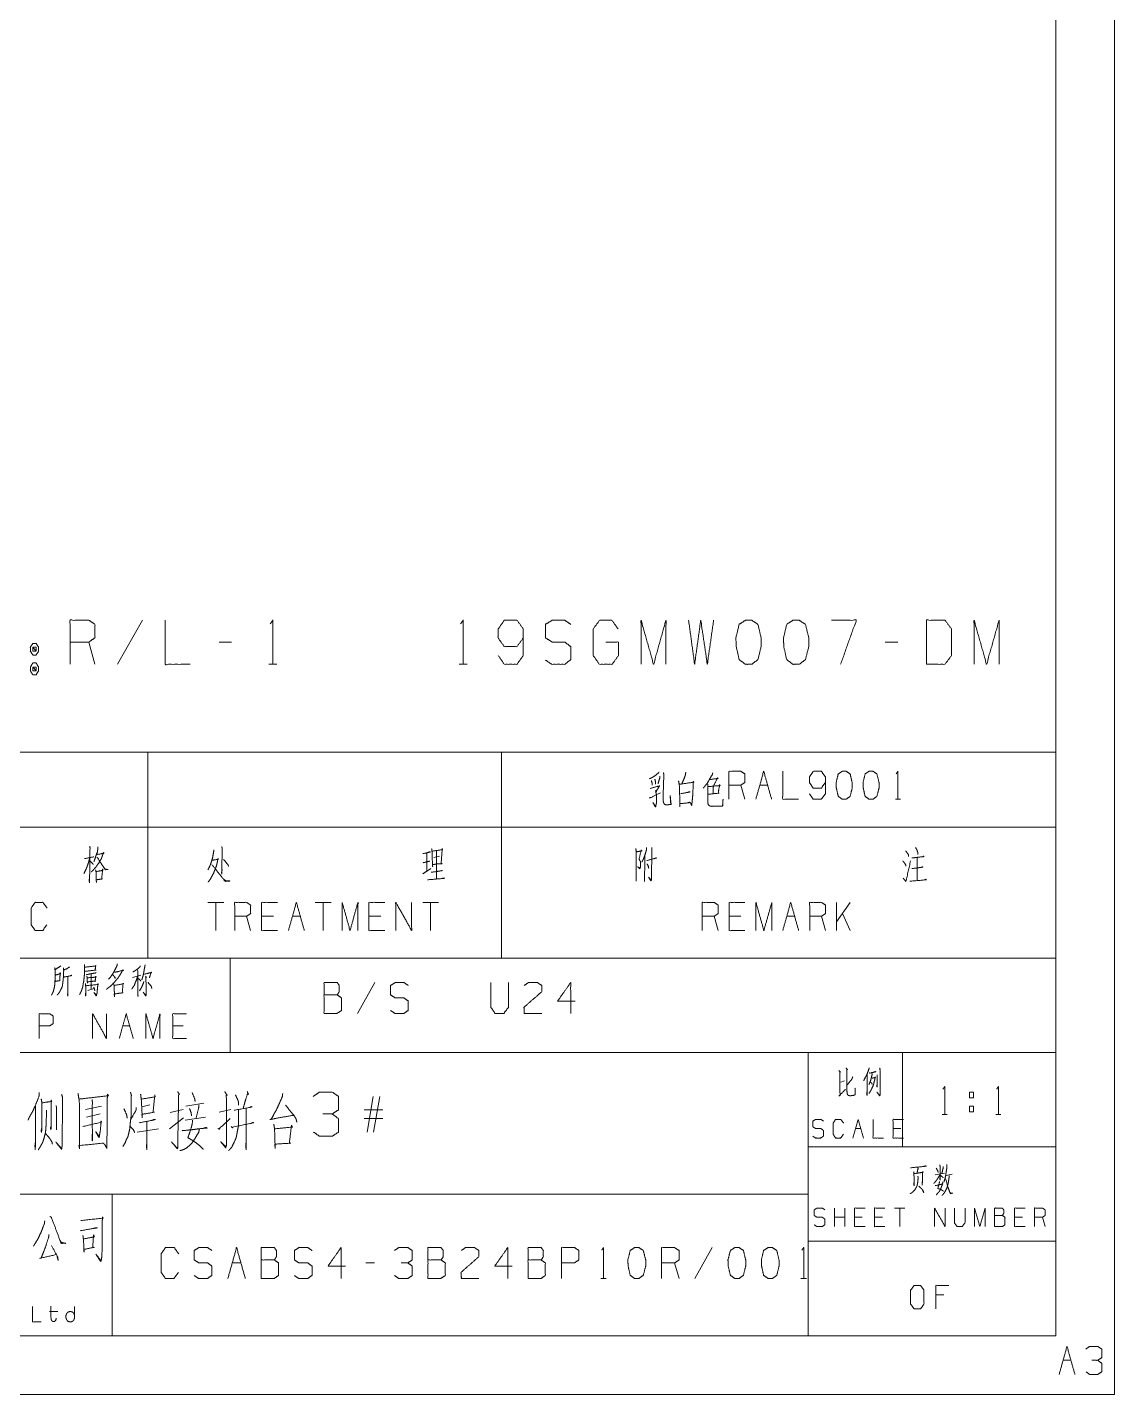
# Model space of a CAD drawing. Header units: millimetres. Extents: x 0 to 420, y 0 to 297.
# Drawn here: x 327.8 to 420, y 0 to 115.9 of the extents above; entities that cross this region are included whole.
import ezdxf

# ---------------------------------------------------------------- set-up
doc = ezdxf.new("R2010")
doc.units = ezdxf.units.MM
doc.layers.add('1', color=7, linetype='Continuous', true_color=0xffffff)

msp = doc.modelspace()

# ---------------------------------------------------------------- linework, layer by layer
at = {"layer": '1', "color": 132, "linetype": 'Continuous', "lineweight": 18}
for p, q in [((420, 0), (420, 297)), ((415, 5), (415, 292)), ((235, 37), (415, 37)), ((345, 37), (345, 29)), ((235, 29), (415, 29)), ((394, 29), (394, 5)), ((402, 29), (402, 21)), ((394, 21), (415, 21)), ((285, 17), (394, 17)), ((335, 17), (335, 5)), ((394, 13), (415, 13)), ((25, 5), (415, 5)), ((235, 5), (415, 5)), ((0, 0), (420, 0))]:
    msp.add_line(p, q, dxfattribs=at)
at = {"layer": '1', "color": 95, "linetype": 'Continuous', "lineweight": 18}
for p, q in [((337.57, 65.66), (335.45, 61.92)), ((333.53, 61.92), (333.01, 63.81)), ((345.11, 63.81), (344.05, 63.81)), ((401.6, 63.81), (400.54, 63.81)), ((348.28, 61.92), (348.95, 61.92)), ((364.42, 61.92), (365.09, 61.92)), ((313, 54.46), (338, 54.46)), ((338, 54.46), (338, 48.11)), ((338, 54.46), (368, 54.46)), ((368, 54.46), (368, 48.11)), ((368, 54.46), (415, 54.46)), ((415, 54.46), (415, 48.11)), ((388.64, 50.48), (388.3, 51.68)), ((389.91, 51.68), (390.58, 51.68)), ((401.41, 50.48), (401.84, 50.48)), ((313, 48.11), (338, 48.11)), ((338, 48.11), (338, 37)), ((338, 48.11), (368, 48.11)), ((368, 48.11), (368, 37)), ((368, 48.11), (415, 48.11)), ((415, 48.11), (415, 37)), ((362.27, 45.55), (362.75, 45.65)), ((362.5, 46.1), (362.48, 43.7)), ((403.26, 45.53), (403.26, 43.6)), ((344.45, 41.74), (343.11, 41.74)), ((343.78, 41.74), (343.78, 39.36)), ((353.56, 41.74), (352.21, 41.74)), ((352.88, 41.74), (352.88, 39.36)), ((362.66, 41.74), (361.32, 41.74)), ((361.99, 41.74), (361.99, 39.36)), ((397.58, 41.74), (396.41, 40.09)), ((396.41, 39.36), (396.41, 41.74)), ((397.58, 39.36), (396.91, 40.79)), ((346.73, 39.36), (346.39, 40.56)), ((348.67, 40.56), (347.66, 40.56)), ((350.27, 40.56), (350.94, 40.56)), ((357.77, 40.56), (356.76, 40.56)), ((386.37, 39.36), (386.04, 40.56)), ((388.31, 40.56), (387.31, 40.56)), ((392.19, 40.56), (392.87, 40.56)), ((395.48, 39.36), (395.14, 40.56)), ((313, 37), (338, 37)), ((338, 37), (368, 37)), ((368, 37), (415, 37)), ((333.22, 35.67), (333.2, 34.36)), ((336.72, 35.38), (337.43, 35.58)), ((357.27, 34.94), (355.79, 32.32)), ((332.92, 34.28), (333.47, 34.43)), ((335.89, 31.26), (336.48, 31.26)), ((341.01, 31.26), (340.12, 31.26)), ((396.78, 26.5), (397.1, 26.62)), ((332.73, 24.19), (334.09, 24.46)), ((337.51, 24.39), (338.18, 24.58)), ((341.24, 24.46), (342.77, 24.7)), ((356.6, 22.26), (357.13, 25.29)), ((357.69, 25.29), (357.16, 22.26)), ((407.69, 24.46), (408.02, 24.46)), ((407.69, 24.46), (407.69, 23.99)), ((332.81, 23.52), (333.98, 23.8)), ((339.85, 22.54), (341.05, 23.48)), ((339.91, 23.91), (341.02, 24.19)), ((341.19, 23.28), (342.89, 23.52)), ((344.05, 23.95), (345.06, 24.19)), ((357.94, 24.15), (356.35, 24.15)), ((357.94, 23.4), (356.35, 23.4)), ((405.37, 23.74), (405.8, 23.74)), ((409.93, 23.74), (410.35, 23.74)), ((337.1, 22.26), (338.91, 22.54)), ((398.04, 22.56), (398.48, 22.56)), ((401.88, 22.56), (401.21, 22.56)), ((330.28, 21.35), (330.7, 20.88)), ((404.78, 18.63), (405.57, 18.79)), ((405.68, 18.57), (406.23, 18.69)), ((396.24, 14.25), (396.24, 15.82)), ((397.13, 14.25), (397.13, 15.82)), ((402.22, 15.82), (401.33, 15.82)), ((401.78, 15.82), (401.78, 14.25)), ((397.13, 15.04), (396.24, 15.04)), ((398.6, 15.04), (397.94, 15.04)), ((400.3, 15.04), (399.63, 15.04)), ((412.18, 15.04), (411.51, 15.04)), ((414.1, 14.25), (413.88, 15.04)), ((385.88, 12.47), (384.4, 9.85)), ((345.17, 11.17), (345.91, 11.17)), ((357.23, 11.17), (356.49, 11.17)), ((383.06, 9.85), (382.68, 11.17)), ((376.42, 9.85), (376.89, 9.85)), ((393.39, 9.85), (393.86, 9.85)), ((405.52, 8.46), (404.84, 8.46)), ((329.66, 7.04), (330.39, 7.04)), ((415.62, 2.91), (416.3, 2.91))]:
    msp.add_line(p, q, dxfattribs=at)
for points, knots in [([(331.42, 61.92), (331.42, 65.66), (333.01, 65.66), (333.53, 65.31), (333.53, 64.17), (333.01, 63.81), (331.42, 63.81)], [0, 0, 0.40095, 0.571034, 0.639277, 0.761673, 0.829915, 1, 1]), ([(339.49, 65.66), (339.49, 61.92), (341.6, 61.92)], [0, 0, 0.638733, 1, 1]), ([(348.39, 65.35), (348.62, 65.66), (348.62, 61.92)], [0, 0, 0.093487, 1, 1]), ([(364.53, 65.35), (364.76, 65.66), (364.76, 61.92)], [0, 0, 0.093487, 1, 1]), ([(367.73, 62.67), (368.24, 61.92), (369.32, 61.92), (369.85, 62.67), (369.85, 64.92), (369.32, 65.66), (368.24, 65.66), (367.73, 64.92), (367.71, 64.17), (368.24, 63.42), (369.32, 63.42), (369.85, 64.17)], [0, 0, 0.076857, 0.169524, 0.247728, 0.439296, 0.5175, 0.610167, 0.687025, 0.750925, 0.829129, 0.921796, 1, 1]), ([(371.74, 62.28), (372.27, 61.92), (373.36, 61.92), (373.88, 62.32), (373.88, 63.42), (373.36, 63.81), (372.3, 63.81), (371.74, 64.17), (371.74, 65.31), (372.3, 65.66), (373.36, 65.66), (373.88, 65.31)], [0, 0, 0.068034, 0.184056, 0.254519, 0.372335, 0.442798, 0.555846, 0.62637, 0.748394, 0.818917, 0.931966, 1, 1]), ([(376.86, 63.81), (377.92, 63.81), (377.92, 62.67), (377.39, 61.92), (376.31, 61.92), (375.78, 62.67), (375.78, 64.92), (376.33, 65.66), (377.36, 65.66), (377.89, 64.92)], [0, 0, 0.103295, 0.214795, 0.304262, 0.410274, 0.49974, 0.718896, 0.809958, 0.910536, 1, 1]), ([(379.84, 61.92), (379.84, 65.66), (380.9, 61.92), (381.95, 65.66), (381.95, 61.92)], [0, 0, 0.245192, 0.5, 0.754808, 1, 1]), ([(383.87, 65.66), (384.38, 61.92), (384.9, 65.66), (385.46, 61.92), (385.99, 65.66)], [0, 0, 0.249746, 0.499742, 0.750003, 1, 1]), ([(389.22, 61.92), (389.75, 62.32), (390.02, 63.42), (390.02, 64.17), (389.75, 65.31), (389.22, 65.66), (388.69, 65.66), (388.16, 65.31), (387.88, 64.17), (387.91, 63.42), (388.16, 62.32), (388.69, 61.92), (389.22, 61.92)], [0, 0, 0.067524, 0.18397, 0.260583, 0.380942, 0.446139, 0.500306, 0.565502, 0.685862, 0.762528, 0.878309, 0.945833, 1, 1]), ([(393.25, 61.92), (393.78, 62.32), (394.06, 63.42), (394.06, 64.17), (393.78, 65.31), (393.25, 65.66), (392.72, 65.66), (392.19, 65.31), (391.92, 64.17), (391.94, 63.42), (392.19, 62.32), (392.72, 61.92), (393.25, 61.92)], [0, 0, 0.067527, 0.183973, 0.260585, 0.380944, 0.446144, 0.500306, 0.565506, 0.685865, 0.762531, 0.878311, 0.945838, 1, 1]), ([(396.76, 61.92), (398.09, 65.66), (395.98, 65.66)], [0, 0, 0.652471, 1, 1]), ([(404.05, 61.92), (405.61, 61.92), (406.16, 62.67), (406.16, 64.92), (405.61, 65.66), (404.05, 65.66), (404.05, 61.92)], [0, 0, 0.142134, 0.22716, 0.43179, 0.516817, 0.658951, 1, 1]), ([(408.08, 61.92), (408.08, 65.66), (409.14, 61.92), (410.2, 65.66), (410.2, 61.92)], [0, 0, 0.245192, 0.5, 0.754808, 1, 1]), ([(328.53, 63.7), (328.27, 63.7), (328.05, 63.38), (328.05, 63.03), (328.27, 62.71), (328.53, 62.71), (328.75, 63.03), (328.75, 63.38), (328.53, 63.7)], [0, 0, 0.091007, 0.23114, 0.359866, 0.5, 0.591007, 0.731142, 0.859867, 1, 1]), ([(328.53, 63.03), (328.53, 63.38), (328.27, 63.38)], [0, 0, 0.585827, 1, 1]), ([(328.27, 63.03), (328.53, 63.03), (328.27, 63.38), (328.27, 63.03)], [0, 0, 0.241156, 0.658897, 1, 1]), ([(328.75, 61.69), (328.53, 62.04), (328.27, 62.04), (328.05, 61.69), (328.05, 61.37), (328.27, 61.02), (328.53, 61.02), (328.75, 61.37), (328.75, 61.69)], [0, 0, 0.1492, 0.23851, 0.387711, 0.499998, 0.6492, 0.73851, 0.887712, 1, 1]), ([(328.53, 61.69), (328.27, 61.69), (328.53, 61.37), (328.53, 61.69)], [0, 0, 0.258816, 0.674596, 1, 1]), ([(328.27, 61.69), (328.27, 61.37), (328.53, 61.37)], [0, 0, 0.556989, 1, 1]), ([(381.37, 52.78), (381.28, 52.68), (380.98, 52.45), (380.73, 52.3), (380.55, 52.22)], [0, 0, 0.134753, 0.51387, 0.806074, 1, 1]), ([(381.01, 52.18), (381.07, 51.95), (381.07, 51.75)], [0, 0, 0.536138, 1, 1]), ([(381.42, 52.43), (381.42, 52.28), (381.28, 51.8)], [0, 0, 0.232345, 1, 1]), ([(381.72, 52.73), (381.79, 52.57), (381.77, 52.63), (381.7, 50.4), (381.74, 50.23), (381.77, 50.13), (381.83, 50.05), (381.9, 50.02), (381.99, 50), (382.39, 50.05), (382.3, 50.8), (382.36, 50.08)], [0, 0, 0.033981, 0.044847, 0.501021, 0.537607, 0.559341, 0.57816, 0.593526, 0.612348, 0.696285, 0.851038, 1, 1]), ([(383.63, 52.78), (383.61, 52.57), (383.48, 52.22), (383.29, 51.75)], [0, 0, 0.185007, 0.527071, 1, 1]), ([(385.92, 52.73), (385.88, 52.57), (385.62, 52.13), (385.48, 51.88), (385.32, 51.68), (385.12, 51.43)], [0, 0, 0.10034, 0.440403, 0.627406, 0.793794, 1, 1]), ([(385.65, 52.15), (386.36, 52.25), (386.33, 52.3), (385.97, 51.58), (385.95, 50.95)], [0, 0, 0.323521, 0.351265, 0.716713, 1, 1]), ([(387.29, 50.48), (387.29, 52.85), (388.3, 52.85), (388.64, 52.63), (388.64, 51.9), (388.3, 51.68), (387.29, 51.68)], [0, 0, 0.400946, 0.57103, 0.639276, 0.76167, 0.829917, 1, 1]), ([(389.57, 50.48), (390.24, 52.85), (390.91, 50.48)], [0, 0, 0.500001, 1, 1]), ([(391.85, 52.85), (391.85, 50.48), (393.19, 50.48)], [0, 0, 0.638733, 1, 1]), ([(394.12, 50.95), (394.44, 50.48), (395.13, 50.48), (395.47, 50.95), (395.47, 52.38), (395.13, 52.85), (394.44, 52.85), (394.12, 52.38), (394.11, 51.9), (394.44, 51.43), (395.13, 51.43), (395.47, 51.9)], [0, 0, 0.076857, 0.169526, 0.247729, 0.439297, 0.5175, 0.610168, 0.687026, 0.750926, 0.829129, 0.921797, 1, 1]), ([(397.23, 50.48), (397.57, 50.73), (397.74, 51.43), (397.74, 51.9), (397.57, 52.63), (397.23, 52.85), (396.9, 52.85), (396.56, 52.63), (396.38, 51.9), (396.4, 51.43), (396.56, 50.73), (396.9, 50.48), (397.23, 50.48)], [0, 0, 0.06753, 0.183974, 0.260586, 0.380945, 0.446147, 0.50031, 0.565507, 0.685867, 0.762532, 0.878313, 0.945837, 1, 1]), ([(399.51, 50.48), (399.84, 50.73), (400.02, 51.43), (400.02, 51.9), (399.84, 52.63), (399.51, 52.85), (399.17, 52.85), (398.84, 52.63), (398.66, 51.9), (398.68, 51.43), (398.84, 50.73), (399.17, 50.48), (399.51, 50.48)], [0, 0, 0.067524, 0.18397, 0.260582, 0.380942, 0.446139, 0.500302, 0.565504, 0.685862, 0.762527, 0.878308, 0.945837, 1, 1]), ([(401.48, 52.65), (401.62, 52.85), (401.62, 50.48)], [0, 0, 0.093495, 1, 1]), ([(380.52, 50.6), (380.64, 50.62), (381.49, 51.03)], [0, 0, 0.118618, 1, 1]), ([(380.62, 51.4), (381.42, 51.63), (381.1, 51.12), (381.07, 51.23), (381.14, 50.87), (381.14, 50.33), (381.14, 50.15), (381.1, 49.98), (381.08, 49.85), (381.05, 49.83), (380.85, 50.2), (381.07, 49.85)], [0, 0, 0.218261, 0.374752, 0.40276, 0.497047, 0.642276, 0.688487, 0.735629, 0.768963, 0.780404, 0.891938, 1, 1]), ([(380.71, 52.08), (380.78, 51.83), (380.78, 51.68)], [0, 0, 0.633969, 1, 1]), ([(383.02, 52.03), (383.08, 51.72), (383.11, 50.93), (383.13, 49.83), (383.13, 50.1), (384.03, 50.2), (383.94, 50.23), (383.82, 50.18)], [0, 0, 0.084325, 0.305972, 0.610479, 0.686596, 0.937637, 0.963061, 1, 1]), ([(383.1, 51.75), (384.33, 51.93), (384.26, 52), (384.26, 51.78), (384.23, 50.95), (384.19, 50.48), (384.16, 50.2), (384.14, 49.95), (384.03, 50.18)], [0, 0, 0.341756, 0.369944, 0.431481, 0.657323, 0.787594, 0.863427, 0.931971, 1, 1]), ([(383.18, 50.95), (384, 51.1), (383.93, 51.12), (383.82, 51.08)], [0, 0, 0.811334, 0.884954, 1, 1]), ([(385.48, 51.8), (385.51, 51.58), (385.5, 50.45), (385.51, 50.25), (385.51, 50.13), (385.55, 50), (385.69, 49.9), (385.83, 49.88), (386.73, 49.9), (386.75, 49.9), (386.77, 49.93), (386.79, 50.5), (386.75, 49.9)], [0, 0, 0.053568, 0.318199, 0.365422, 0.394822, 0.425374, 0.466106, 0.499885, 0.711974, 0.716136, 0.723334, 0.858637, 1, 1]), ([(385.51, 51.55), (386.56, 51.65), (386.5, 51.72), (386.38, 50.98), (386.45, 51), (385.51, 50.9)], [0, 0, 0.359173, 0.390666, 0.651277, 0.676998, 1, 1]), ([(333.09, 46.5), (333.11, 46.35), (333.07, 43.42), (333.04, 43.55), (333.07, 43.88)], [0, 0, 0.04275, 0.870699, 0.907468, 1, 1]), ([(333.78, 46.45), (333.78, 46.3), (333.73, 46), (333.6, 45.65), (333.51, 45.37), (333.44, 45.2)], [0, 0, 0.115078, 0.348801, 0.633599, 0.855199, 1, 1]), ([(344.27, 46.45), (344.33, 46.33), (344.31, 46.2), (344.29, 44.13), (344.27, 44.25), (344.31, 44.52)], [0, 0, 0.049547, 0.09561, 0.852768, 0.898832, 1, 1]), ([(380.3, 46.38), (380.3, 46.2), (380.21, 45.9), (380.1, 45.58), (380, 45.33), (379.91, 45.15)], [0, 0, 0.134901, 0.375985, 0.639526, 0.848865, 1, 1]), ([(380.74, 46.4), (380.76, 46.22), (380.72, 43.8), (380.72, 43.65), (380.68, 43.55), (380.47, 43.88), (380.7, 43.6)], [0, 0, 0.048809, 0.721809, 0.763433, 0.792866, 0.900556, 1, 1]), ([(403.11, 46.4), (403.22, 46.22), (403.27, 46.05), (403.31, 45.95), (403.31, 45.8)], [0, 0, 0.317961, 0.602104, 0.766914, 1, 1]), ([(333.09, 45.5), (332.97, 45.08), (332.86, 44.77), (332.74, 44.48), (332.58, 44.18)], [0, 0, 0.310645, 0.53395, 0.761691, 1, 1]), ([(332.65, 45.45), (332.68, 45.45), (333.42, 45.6)], [0, 0, 0.044591, 1, 1]), ([(333.09, 45.25), (333.34, 45.02), (333.37, 44.95)], [0, 0, 0.801345, 1, 1]), ([(333.71, 45.85), (333.76, 45.8), (334.29, 45.9), (334.26, 45.98), (334.17, 45.73), (334.08, 45.45), (333.97, 45.28), (333.88, 45.12), (333.64, 44.77), (333.53, 44.65), (333.39, 44.48), (333.21, 44.33)], [0, 0, 0.027225, 0.228751, 0.259718, 0.35875, 0.466632, 0.543055, 0.60808, 0.768168, 0.829389, 0.913418, 1, 1]), ([(333.69, 45.55), (333.73, 45.53), (334.4, 44.52), (334.66, 44.52), (334.4, 44.55), (334.31, 44.68)], [0, 0, 0.022413, 0.64578, 0.782975, 0.920778, 1, 1]), ([(343.62, 46.2), (343.6, 46.05), (343.51, 45.55), (343.41, 45.2), (343.32, 44.95), (343.21, 44.7), (343.11, 44.5)], [0, 0, 0.084492, 0.368532, 0.573116, 0.721448, 0.873361, 1, 1]), ([(343.44, 45.3), (344.01, 45.4), (343.95, 45.45), (343.92, 45.23), (343.85, 44.9), (343.78, 44.7), (343.67, 44.43), (343.58, 44.2), (343.44, 43.95), (343.34, 43.75), (343.12, 43.45)], [0, 0, 0.202439, 0.228126, 0.308401, 0.42563, 0.500398, 0.604281, 0.689484, 0.790714, 0.870504, 1, 1]), ([(344.43, 45.37), (344.47, 45.35), (344.79, 44.95), (344.87, 44.8)], [0, 0, 0.059427, 0.76102, 1, 1]), ([(361.34, 45.87), (361.97, 46), (361.92, 46.03), (361.67, 45.93), (361.67, 44.38), (361.32, 44.15), (362.02, 44.6)], [0, 0, 0.171508, 0.187016, 0.257597, 0.667533, 0.778358, 1, 1]), ([(361.92, 45.23), (361.9, 45.23), (361.35, 45.1)], [0, 0, 0.030453, 1, 1]), ([(362.08, 46.28), (362.11, 46.08), (362.13, 45.45), (362.17, 44.75), (362.15, 44.93), (362.52, 45), (362.96, 45.02), (362.89, 45.05), (362.98, 46.3), (363, 46.22), (362.94, 46.2), (362.13, 46.08)], [0, 0, 0.0422, 0.172115, 0.317747, 0.354293, 0.432981, 0.524937, 0.540517, 0.800892, 0.816902, 0.829077, 1, 1]), ([(379.39, 46.3), (379.43, 46.05), (379.43, 43.55), (379.41, 43.78), (379.43, 43.95)], [0, 0, 0.080051, 0.872676, 0.944234, 1, 1]), ([(379.45, 46.03), (379.92, 46.1), (379.85, 46.18), (379.68, 45.45), (379.7, 45.35), (379.77, 45.23), (379.8, 45.1), (379.8, 44.8), (379.77, 44.68), (379.71, 44.58), (379.55, 44.77), (379.73, 44.63)], [0, 0, 0.176449, 0.214093, 0.486652, 0.523743, 0.576195, 0.62364, 0.733214, 0.78066, 0.821997, 0.915335, 1, 1]), ([(380.15, 45.7), (380.14, 43.53), (380.12, 43.73), (380.14, 43.88)], [0, 0, 0.860769, 0.940226, 1, 1]), ([(380.33, 45.28), (381.13, 45.5), (381.07, 45.5), (380.91, 45.43)], [0, 0, 0.783129, 0.833379, 1, 1]), ([(402.04, 45.25), (402.12, 45.15), (402.23, 45), (402.28, 44.9), (402.3, 44.8)], [0, 0, 0.250916, 0.596269, 0.80909, 1, 1]), ([(402.07, 43.78), (402.3, 43.5), (402.69, 45.25)], [0, 0, 0.166599, 1, 1]), ([(402.28, 46.1), (402.51, 45.78), (402.53, 45.62)], [0, 0, 0.724919, 1, 1]), ([(402.81, 45.5), (403.63, 45.6), (403.86, 45.62), (403.79, 45.65), (403.7, 45.6)], [0, 0, 0.667715, 0.856109, 0.917228, 1, 1]), ([(333.58, 44.5), (333.62, 44.33), (333.65, 43.42), (333.64, 43.65), (334.17, 43.73), (334.1, 43.73), (334.18, 44.55), (334.2, 44.45), (333.62, 44.35)], [0, 0, 0.051987, 0.314256, 0.379976, 0.535917, 0.556508, 0.79811, 0.827679, 1, 1]), ([(343.44, 44.95), (344.57, 43.53), (344.98, 43.55), (344.96, 43.55), (344.59, 43.58), (344.4, 43.75)], [0, 0, 0.63218, 0.773702, 0.779842, 0.909107, 1, 1]), ([(362.04, 44.3), (362.13, 44.3), (363, 44.43), (362.94, 44.43), (362.82, 44.4)], [0, 0, 0.077353, 0.843142, 0.889525, 1, 1]), ([(380.35, 45), (380.47, 44.77), (380.49, 44.63), (380.42, 44.9)], [0, 0, 0.371206, 0.589538, 1, 1]), ([(402.81, 44.6), (403.57, 44.7), (403.75, 44.73), (403.7, 44.75), (403.63, 44.73)], [0, 0, 0.710676, 0.876155, 0.930483, 1, 1]), ([(361.72, 43.65), (363.19, 43.78), (363.09, 43.8), (362.94, 43.75)], [0, 0, 0.850448, 0.913377, 1, 1]), ([(402.62, 43.53), (404.03, 43.65), (404, 43.7), (403.84, 43.63)], [0, 0, 0.856874, 0.893835, 1, 1]), ([(329.44, 39.84), (329.11, 39.36), (328.45, 39.36), (328.12, 39.84), (328.12, 41.26), (328.45, 41.74), (329.12, 41.74), (329.46, 41.26)], [0, 0, 0.114568, 0.243366, 0.357936, 0.638584, 0.753154, 0.885433, 1, 1]), ([(345.38, 39.36), (345.38, 41.74), (346.39, 41.74), (346.73, 41.51), (346.73, 40.79), (346.39, 40.56), (345.38, 40.56)], [0, 0, 0.400951, 0.571036, 0.639278, 0.761673, 0.829915, 1, 1]), ([(349, 39.36), (347.66, 39.36), (347.66, 41.74), (349, 41.74)], [0, 0, 0.26539, 0.73461, 1, 1]), ([(349.94, 39.36), (350.61, 41.74), (351.28, 39.36)], [0, 0, 0.499999, 1, 1]), ([(354.49, 39.36), (354.49, 41.74), (355.16, 39.36), (355.83, 41.74), (355.83, 39.36)], [0, 0, 0.245192, 0.500001, 0.754808, 1, 1]), ([(358.11, 39.36), (356.76, 39.36), (356.76, 41.74), (358.11, 41.74)], [0, 0, 0.26539, 0.73461, 1, 1]), ([(359.04, 39.36), (359.04, 41.74), (360.38, 39.36), (360.38, 41.74)], [0, 0, 0.317574, 0.682426, 1, 1]), ([(385.03, 39.36), (385.03, 41.74), (386.04, 41.74), (386.37, 41.51), (386.37, 40.79), (386.04, 40.56), (385.03, 40.56)], [0, 0, 0.400952, 0.571031, 0.639278, 0.761674, 0.829922, 1, 1]), ([(388.65, 39.36), (387.31, 39.36), (387.31, 41.74), (388.65, 41.74)], [0, 0, 0.26539, 0.73461, 1, 1]), ([(389.58, 39.36), (389.58, 41.74), (390.25, 39.36), (390.93, 41.74), (390.93, 39.36)], [0, 0, 0.245192, 0.499999, 0.754808, 1, 1]), ([(394.14, 39.36), (394.14, 41.74), (395.14, 41.74), (395.48, 41.51), (395.48, 40.79), (395.14, 40.56), (394.14, 40.56)], [0, 0, 0.400951, 0.571036, 0.639278, 0.761673, 0.829915, 1, 1]), ([(330.63, 36.35), (330.57, 36.31), (330.14, 36.02), (330.11, 36.2), (330.16, 36.02), (330.16, 35.45), (330.14, 35.09), (330.13, 34.85), (330.1, 34.61), (330.05, 34.39), (329.99, 34.16), (329.91, 34.01), (329.85, 33.88)], [0, 0, 0.024363, 0.186803, 0.243942, 0.302154, 0.485024, 0.597668, 0.675195, 0.753199, 0.825098, 0.89819, 0.953346, 1, 1]), ([(331.36, 36.26), (331.11, 36.09), (330.88, 36.02), (330.85, 36.2), (330.88, 35.93), (330.86, 35.67), (330.85, 35.38), (330.83, 35.14), (330.8, 34.92), (330.77, 34.67), (330.72, 34.5), (330.64, 34.36), (330.57, 34.21), (330.49, 34.08), (330.41, 33.97), (330.33, 33.88)], [0, 0, 0.096319, 0.172937, 0.229415, 0.313416, 0.396985, 0.487495, 0.564125, 0.634336, 0.711437, 0.768975, 0.817388, 0.871906, 0.920319, 0.962889, 1, 1]), ([(332.63, 36.46), (332.64, 36.26), (332.64, 35.91), (332.63, 35.58), (332.61, 35.36), (332.58, 35.07), (332.53, 34.83), (332.49, 34.56), (332.42, 34.36), (332.35, 34.16), (332.22, 33.92)], [0, 0, 0.076503, 0.212087, 0.33934, 0.424292, 0.535105, 0.630037, 0.733301, 0.813245, 0.895183, 1, 1]), ([(332.67, 36.24), (333.64, 36.35), (333.59, 36.39), (333.55, 36), (333.63, 36), (332.66, 35.89)], [0, 0, 0.39108, 0.416924, 0.577585, 0.60892, 1, 1]), ([(335.2, 35.84), (335.25, 35.82), (335.95, 35.98), (335.9, 36.02), (335.78, 35.8), (335.64, 35.56), (335.5, 35.36), (335.34, 35.16), (335.17, 34.96), (334.98, 34.76), (334.78, 34.58), (334.62, 34.47), (334.5, 34.36)], [0, 0, 0.017093, 0.254607, 0.275864, 0.359629, 0.452278, 0.53264, 0.616084, 0.70281, 0.792986, 0.881828, 0.944963, 1, 1]), ([(335.42, 36.53), (335.4, 36.37), (335.22, 36.02), (335.11, 35.8), (334.98, 35.6), (334.83, 35.38), (334.67, 35.22)], [0, 0, 0.101774, 0.363754, 0.525154, 0.678922, 0.85608, 1, 1]), ([(337.37, 36.35), (337.34, 36.26), (337.14, 36.09), (336.92, 35.93), (336.73, 35.84)], [0, 0, 0.111856, 0.433088, 0.752703, 1, 1]), ([(337.15, 36.02), (337.17, 34.28), (337.18, 33.79), (337.15, 33.88), (337.17, 34.08)], [0, 0, 0.691283, 0.883884, 0.921006, 1, 1]), ([(337.78, 36.44), (337.76, 36.33), (337.68, 35.87), (337.62, 35.56), (337.51, 35.18)], [0, 0, 0.086565, 0.451629, 0.696477, 1, 1]), ([(330.19, 35.03), (330.22, 35.05), (330.58, 35.11), (330.54, 35.09), (330.58, 35.78), (330.61, 35.69), (330.18, 35.58)], [0, 0, 0.022681, 0.239273, 0.269981, 0.676983, 0.732557, 1, 1]), ([(330.86, 35.4), (331.57, 35.53), (331.52, 35.56), (331.44, 35.51)], [0, 0, 0.834819, 0.895271, 1, 1]), ([(331.22, 35.45), (331.22, 33.81), (331.21, 33.92), (331.22, 34.1)], [0, 0, 0.849783, 0.907772, 1, 1]), ([(332.72, 34.85), (332.74, 34.65), (332.75, 34.14), (332.74, 33.81), (332.72, 33.9), (332.75, 34.12)], [0, 0, 0.147471, 0.523364, 0.768667, 0.835021, 1, 1]), ([(332.75, 34.67), (333.81, 34.78), (333.78, 34.85), (333.77, 34.74), (333.72, 34.23), (333.7, 34.03), (333.64, 33.81), (333.44, 34.1), (333.66, 33.88)], [0, 0, 0.374083, 0.399749, 0.43883, 0.61759, 0.687458, 0.767887, 0.891105, 1, 1]), ([(333.63, 35.8), (333.58, 35.75), (333.19, 35.69), (332.97, 35.64), (332.77, 35.6)], [0, 0, 0.07226, 0.516589, 0.766867, 1, 1]), ([(332.85, 35.49), (332.86, 35.34), (332.89, 34.89), (332.88, 35), (333.61, 35.07), (333.55, 35.07), (333.59, 35.47), (333.63, 35.4), (332.86, 35.34)], [0, 0, 0.056492, 0.217482, 0.258029, 0.525926, 0.548635, 0.694164, 0.720796, 1, 1]), ([(335.03, 35.6), (335.06, 35.58), (335.23, 35.38), (335.25, 35.27), (335.19, 35.42)], [0, 0, 0.066028, 0.519581, 0.712132, 1, 1]), ([(335.11, 34.81), (335.14, 34.74), (335.17, 34.19), (335.19, 34.12), (335.19, 33.72), (335.17, 33.9), (335.17, 33.97), (335.94, 34.08), (335.84, 34.08), (335.92, 34.89), (335.95, 34.85), (335.9, 34.83), (335.15, 34.69)], [0, 0, 0.018828, 0.160986, 0.178485, 0.280676, 0.326272, 0.343303, 0.542024, 0.566111, 0.777126, 0.791033, 0.804348, 1, 1]), ([(337.15, 35.47), (337.06, 35.18), (336.95, 34.94), (336.86, 34.69), (336.76, 34.56), (336.65, 34.39)], [0, 0, 0.251918, 0.474135, 0.691326, 0.826694, 1, 1]), ([(337.17, 35.31), (337.37, 35.14), (337.42, 35.05)], [0, 0, 0.729109, 1, 1]), ([(337.67, 35.03), (337.65, 34.92), (337.48, 34.52), (337.31, 34.25)], [0, 0, 0.129619, 0.632946, 1, 1]), ([(337.81, 35.49), (337.89, 35.38), (337.85, 35.4), (337.87, 34.23), (337.87, 33.94), (337.85, 33.79), (337.61, 34.14), (337.85, 33.83)], [0, 0, 0.051678, 0.066298, 0.513635, 0.623349, 0.682727, 0.848098, 1, 1]), ([(337.65, 35.64), (338.35, 35.8), (338.29, 35.82), (338.15, 35.34)], [0, 0, 0.557066, 0.608364, 1, 1]), ([(338.03, 34.96), (338.31, 34.61), (338.35, 34.43)], [0, 0, 0.711821, 1, 1]), ([(352.96, 33.89), (352.96, 34.94), (354.07, 34.94), (354.25, 34.69), (354.25, 34.17), (354.07, 33.89), (352.96, 33.89), (352.96, 32.32), (354.05, 32.32), (354.43, 32.57), (354.43, 33.64), (354.07, 33.89)], [0, 0, 0.115916, 0.238848, 0.27247, 0.330428, 0.366583, 0.489516, 0.663389, 0.784165, 0.833488, 0.952454, 1, 1]), ([(358.6, 32.57), (358.97, 32.32), (359.73, 32.32), (360.1, 32.59), (360.1, 33.37), (359.73, 33.64), (358.99, 33.64), (358.6, 33.89), (358.6, 34.69), (358.99, 34.94), (359.73, 34.94), (360.1, 34.69)], [0, 0, 0.068036, 0.184054, 0.254519, 0.372335, 0.4428, 0.555844, 0.62637, 0.748394, 0.81892, 0.931964, 1, 1]), ([(367.11, 34.94), (367.11, 32.84), (367.46, 32.32), (368.2, 32.32), (368.59, 32.84), (368.59, 34.94)], [0, 0, 0.337152, 0.438599, 0.557781, 0.662848, 1, 1]), ([(369.93, 34.69), (370.29, 34.94), (371.05, 34.94), (371.42, 34.69), (371.42, 34.17), (369.91, 32.84), (369.93, 32.32), (371.42, 32.32)], [0, 0, 0.069692, 0.192977, 0.265273, 0.350227, 0.674741, 0.759753, 1, 1]), ([(374.25, 33.37), (372.76, 33.37), (373.87, 34.94), (373.87, 32.32)], [0, 0, 0.245868, 0.565294, 1, 1]), ([(333.42, 34.56), (333.49, 34.39), (333.52, 34.25)], [0, 0, 0.579215, 1, 1]), ([(328.8, 30.2), (328.8, 32.3), (329.69, 32.3), (329.99, 32.1), (329.99, 31.46), (329.68, 31.26), (328.8, 31.26)], [0, 0, 0.401145, 0.571312, 0.639588, 0.762043, 0.832818, 1, 1]), ([(333.33, 30.2), (333.33, 32.3), (334.51, 30.2), (334.51, 32.3)], [0, 0, 0.317574, 0.682426, 1, 1]), ([(337.85, 30.2), (337.85, 32.3), (338.45, 30.2), (339.04, 32.3), (339.04, 30.2)], [0, 0, 0.245192, 0.5, 0.754808, 1, 1]), ([(341.3, 30.2), (340.12, 30.2), (340.12, 32.3), (341.3, 32.3)], [0, 0, 0.265389, 0.734611, 1, 1]), ([(396.62, 27.47), (396.76, 27.35), (396.68, 27.39), (396.71, 25.4), (396.62, 25.32), (397.17, 25.88)], [0, 0, 0.060255, 0.090729, 0.71461, 0.752496, 1, 1]), ([(397.22, 27.7), (397.34, 27.55), (397.29, 27.59), (397.29, 26.72), (397.29, 26.04), (397.29, 25.94), (397.31, 25.54), (397.35, 25.44), (397.41, 25.38), (397.54, 25.34), (397.8, 25.36), (397.99, 25.42), (398.01, 25.44), (397.98, 25.98)], [0, 0, 0.050887, 0.067371, 0.30486, 0.491459, 0.519732, 0.627242, 0.657953, 0.681265, 0.71898, 0.791172, 0.845841, 0.852765, 1, 1]), ([(397.29, 26.23), (397.72, 26.77), (397.79, 26.95)], [0, 0, 0.77398, 1, 1]), ([(399.18, 27.7), (399.16, 27.59), (398.99, 27.14), (398.84, 26.87), (398.72, 26.62)], [0, 0, 0.089072, 0.504979, 0.766001, 1, 1]), ([(399.02, 27.14), (399, 25.38), (398.99, 25.5), (398.99, 25.52), (399, 25.71)], [0, 0, 0.841012, 0.900786, 0.910681, 1, 1]), ([(399.43, 27.22), (399.44, 27.18), (399.37, 26.89), (399.3, 26.62), (399.22, 26.43), (399.16, 26.29)], [0, 0, 0.044891, 0.350478, 0.63559, 0.840224, 1, 1]), ([(399.43, 26.83), (399.72, 26.89), (399.69, 26.95), (399.66, 26.72), (399.6, 26.52), (399.57, 26.35), (399.52, 26.19), (399.44, 26.04), (399.37, 25.88), (399.3, 25.75), (399.22, 25.61), (399.16, 25.54)], [0, 0, 0.158182, 0.194476, 0.315843, 0.429568, 0.518472, 0.611327, 0.697145, 0.792857, 0.869066, 0.954883, 1, 1]), ([(399.19, 27.28), (399.22, 27.26), (399.25, 27.26), (399.76, 27.39), (399.72, 27.39), (399.65, 27.35)], [0, 0, 0.049781, 0.090425, 0.822292, 0.883256, 1, 1]), ([(400.07, 27.68), (400.13, 27.59), (400.1, 27.57), (400.12, 25.52), (400.12, 25.5), (400.1, 25.38), (400.07, 25.34), (399.84, 25.65), (400.07, 25.36), (400.1, 25.44)], [0, 0, 0.031372, 0.042462, 0.676473, 0.682877, 0.721567, 0.737252, 0.857566, 0.97283, 1, 1]), ([(399.85, 27.12), (399.88, 27.08), (399.85, 27.06), (399.85, 26.06), (399.84, 26.17), (399.85, 26.29)], [0, 0, 0.038712, 0.066084, 0.824707, 0.904517, 1, 1]), ([(328.8, 25.61), (328.78, 25.29), (328.47, 24.5), (328.25, 24.03), (327.94, 23.48), (327.86, 23.28)], [0, 0, 0.125092, 0.45933, 0.665956, 0.915404, 1, 1]), ([(332.09, 25.53), (332.17, 25.09), (332.2, 24.9), (332.23, 23.24), (332.23, 20.84), (332.17, 21.12), (334.23, 21.32), (334.37, 21.2), (334.54, 20.88), (334.54, 21.35), (334.56, 22.61), (334.56, 24.9), (334.59, 25.37), (334.59, 25.49), (334.68, 25.33), (334.54, 25.33), (332.2, 25.06)], [0, 0, 0.029673, 0.043048, 0.154311, 0.315884, 0.3348, 0.474009, 0.486289, 0.510274, 0.542059, 0.626839, 0.780466, 0.812306, 0.820252, 0.832244, 0.841608, 1, 1]), ([(336.54, 25.65), (336.62, 25.37), (336.6, 25.29), (336.6, 23.6), (336.54, 23.2), (336.51, 22.89), (336.48, 22.54), (336.4, 22.18), (336.32, 21.87), (336.18, 21.59), (336.07, 21.32), (335.9, 21.04)], [0, 0, 0.060602, 0.078178, 0.434452, 0.518131, 0.584673, 0.659472, 0.736084, 0.804657, 0.869631, 0.932185, 1, 1]), ([(340.55, 25.69), (340.69, 25.45), (340.63, 25.53), (340.57, 22.34), (340.55, 21.04), (340.55, 20.92), (340.52, 20.84), (340.02, 21.43), (340.52, 20.88)], [0, 0, 0.041664, 0.056318, 0.541001, 0.73848, 0.756429, 0.769121, 0.886808, 1, 1]), ([(341.77, 25.61), (341.99, 25.09), (342.02, 24.86)], [0, 0, 0.701188, 1, 1]), ([(344.53, 25.69), (344.75, 25.37), (344.67, 25.45), (344.67, 21.67), (344.67, 21.12), (344.61, 20.92), (344.19, 21.47), (344.61, 21), (344.64, 21.12)], [0, 0, 0.059533, 0.077246, 0.660592, 0.745663, 0.777238, 0.88396, 0.981271, 1, 1]), ([(346.45, 25.69), (346.56, 25.45), (346.47, 25.53), (346.25, 24.82), (346.11, 24.31)], [0, 0, 0.158352, 0.227941, 0.678377, 1, 1]), ([(349.45, 25.53), (349.42, 25.29), (349.2, 24.78), (348.92, 24.15), (348.73, 23.83), (348.48, 23.36), (348.37, 23.32), (349.15, 23.48), (350.34, 23.68)], [0, 0, 0.052669, 0.176263, 0.328761, 0.410771, 0.529185, 0.555334, 0.731401, 1, 1]), ([(353.65, 23.8), (354.18, 24.15), (354.18, 25.29), (353.65, 25.65), (352.57, 25.65), (352.04, 25.29)], [0, 0, 0.153878, 0.429856, 0.583735, 0.84613, 1, 1]), ([(399.28, 26.52), (399.41, 26.39), (399.44, 26.29)], [0, 0, 0.6273, 1, 1]), ([(405.44, 25.91), (405.59, 26.11), (405.59, 23.74)], [0, 0, 0.093487, 1, 1]), ([(407.69, 25.16), (407.69, 25.64), (408.02, 25.64), (408.02, 25.16), (407.69, 25.16)], [0, 0, 0.292916, 0.5, 0.792916, 1, 1]), ([(410, 25.91), (410.14, 26.11), (410.14, 23.74)], [0, 0, 0.093487, 1, 1]), ([(328.5, 24.5), (328.5, 21.43), (328.47, 20.96), (328.47, 20.76), (328.44, 21.08), (328.47, 21.35)], [0, 0, 0.708527, 0.81772, 0.863138, 0.936091, 1, 1]), ([(329, 22.57), (328.97, 22.38), (329, 22.22), (329.03, 22.69), (329.03, 24.74), (328.97, 25.09), (329.03, 24.74), (329.86, 24.86), (329.81, 24.98), (329.81, 22.85), (329.81, 22.5), (329.75, 22.54), (329.78, 22.73)], [0, 0, 0.027168, 0.049021, 0.113693, 0.393455, 0.44247, 0.491484, 0.60673, 0.624572, 0.915095, 0.963515, 0.972832, 1, 1]), ([(330.7, 25.45), (330.78, 25.21), (330.75, 21.51), (330.75, 21.16), (330.72, 20.92), (330.7, 20.8), (330.2, 21.43)], [0, 0, 0.045805, 0.722403, 0.787182, 0.830666, 0.852851, 1, 1]), ([(330.22, 24.5), (330.28, 24.39), (330.28, 22.46)], [0, 0, 0.063392, 1, 1]), ([(333.28, 25.02), (333.31, 24.82), (333.28, 23.4), (333.31, 22.42), (333.31, 21.51), (333.28, 21.63), (333.28, 21.87), (333.31, 22.1)], [0, 0, 0.048466, 0.394055, 0.634097, 0.854846, 0.884428, 0.942015, 1, 1]), ([(337.01, 24.35), (337.01, 24.11), (336.6, 23.4)], [0, 0, 0.223118, 1, 1]), ([(337.4, 25.49), (337.46, 24.98), (337.54, 23.48), (337.51, 23.76), (338.57, 23.95), (338.46, 23.95), (338.6, 25.41), (338.63, 25.25), (337.49, 25.06)], [0, 0, 0.082258, 0.321666, 0.365923, 0.537822, 0.55561, 0.789415, 0.814967, 1, 1]), ([(342.33, 24.58), (342.33, 24.35), (342.11, 23.44)], [0, 0, 0.202121, 1, 1]), ([(345.33, 24.11), (346.86, 24.39), (346.78, 24.43), (346.67, 24.35)], [0, 0, 0.871827, 0.923572, 1, 1]), ([(345.44, 25.41), (345.61, 25.06), (345.7, 24.82), (345.7, 24.54)], [0, 0, 0.426774, 0.699743, 1, 1]), ([(349.7, 24.54), (350.45, 23.6), (350.57, 23.4), (350.62, 23.24), (350.65, 23.09)], [0, 0, 0.685813, 0.814278, 0.909154, 1, 1]), ([(408.02, 24.46), (408.02, 23.99), (407.69, 23.99)], [0, 0, 0.585831, 1, 1]), ([(329.42, 24.11), (329.42, 23.91), (329.39, 22.97), (329.36, 22.5), (329.33, 22.18), (329.22, 21.79), (329.11, 21.43), (328.97, 21.16), (328.83, 20.92), (328.72, 20.76)], [0, 0, 0.056438, 0.327457, 0.463143, 0.553797, 0.671098, 0.777583, 0.8661, 0.944706, 1, 1]), ([(332.5, 22.73), (334.04, 23.09), (334.04, 23.2), (334.09, 23.13), (334.06, 23.17), (333.98, 22.38), (333.9, 21.91), (333.87, 21.79), (333.59, 22.3), (333.9, 21.87)], [0, 0, 0.362063, 0.389277, 0.411498, 0.422608, 0.605052, 0.715595, 0.743555, 0.877794, 1, 1]), ([(335.98, 24.23), (336.21, 23.76), (336.23, 23.64), (336.26, 23.44)], [0, 0, 0.619962, 0.764007, 1, 1]), ([(337.29, 23.05), (338.66, 23.32), (338.52, 23.32), (338.32, 23.24)], [0, 0, 0.79933, 0.87928, 1, 1]), ([(341.8, 23.28), (341.8, 23.09), (341.66, 22.5), (341.41, 21.79), (341.74, 21.59), (342.05, 21.39), (342.44, 21.08), (342.72, 20.8)], [0, 0, 0.061522, 0.251145, 0.486055, 0.607226, 0.720986, 0.877585, 1, 1]), ([(341.55, 24.27), (341.69, 23.87), (341.72, 23.64)], [0, 0, 0.637102, 1, 1]), ([(343.94, 22.57), (344.08, 22.5), (344.08, 22.57), (345, 23.4)], [0, 0, 0.108448, 0.161849, 1, 1]), ([(345.7, 24.15), (345.7, 22.81), (345.61, 22.38), (345.56, 22.06), (345.5, 21.79), (345.39, 21.51), (345.11, 20.96), (344.97, 20.8), (344.86, 20.69)], [0, 0, 0.364954, 0.485203, 0.572405, 0.64906, 0.730097, 0.898447, 0.955747, 1, 1]), ([(346.34, 24.23), (346.36, 20.76), (346.31, 21.04), (346.34, 21.35)], [0, 0, 0.852944, 0.92216, 1, 1]), ([(352.07, 22.26), (352.57, 21.91), (353.65, 21.91), (354.18, 22.26), (354.18, 23.4), (353.65, 23.8), (352.85, 23.8)], [0, 0, 0.124119, 0.343684, 0.472446, 0.703377, 0.836735, 1, 1]), ([(394.41, 21.91), (394.63, 21.76), (395.09, 21.76), (395.31, 21.93), (395.31, 22.39), (395.09, 22.56), (394.64, 22.56), (394.41, 22.71), (394.41, 23.19), (394.64, 23.34), (395.09, 23.34), (395.31, 23.19)], [0, 0, 0.068029, 0.184052, 0.254519, 0.372336, 0.442804, 0.555843, 0.62637, 0.748396, 0.818923, 0.931962, 1, 1]), ([(397, 22.08), (396.77, 21.76), (396.34, 21.76), (396.12, 22.08), (396.12, 23.02), (396.34, 23.34), (396.78, 23.34), (397.01, 23.02)], [0, 0, 0.114571, 0.243364, 0.357935, 0.638587, 0.753157, 0.885429, 1, 1]), ([(397.81, 21.76), (398.26, 23.34), (398.7, 21.76)], [0, 0, 0.499998, 1, 1]), ([(399.51, 23.34), (399.51, 21.76), (400.4, 21.76)], [0, 0, 0.638737, 1, 1]), ([(402.1, 21.76), (401.21, 21.76), (401.21, 23.34), (402.1, 23.34)], [0, 0, 0.265388, 0.734612, 1, 1]), ([(329.33, 22.14), (329.58, 21.87), (329.78, 21.59), (329.89, 21.39), (329.92, 21.24)], [0, 0, 0.339812, 0.647751, 0.854089, 1, 1]), ([(336.51, 22.73), (336.79, 22.46), (336.9, 22.22)], [0, 0, 0.599992, 1, 1]), ([(337.93, 23.13), (337.93, 20.76), (337.9, 21.08), (337.93, 21.35)], [0, 0, 0.799288, 0.906275, 1, 1]), ([(342.38, 22.5), (342.33, 22.26), (342.08, 21.83), (341.83, 21.43), (341.55, 21.12), (341.24, 20.88), (340.99, 20.76), (340.74, 20.69)], [0, 0, 0.094941, 0.29066, 0.47321, 0.637644, 0.78893, 0.897275, 1, 1]), ([(340.91, 22.38), (341.74, 22.46), (342.33, 22.54), (343.05, 22.61), (342.97, 22.65), (342.77, 22.61)], [0, 0, 0.342683, 0.583654, 0.881074, 0.918787, 1, 1]), ([(345.08, 22.73), (345.19, 22.61), (345.22, 22.69), (347, 23.05), (346.92, 23.09), (346.73, 22.97)], [0, 0, 0.068138, 0.103193, 0.865613, 0.904367, 1, 1]), ([(348.7, 22.93), (348.76, 22.5), (348.81, 20.88), (348.78, 21.24), (350.15, 21.32), (350.01, 21.32), (350.2, 22.85), (350.26, 22.69), (348.78, 22.54)], [0, 0, 0.061403, 0.288534, 0.338516, 0.530641, 0.550215, 0.76787, 0.79136, 1, 1]), ([(402.68, 19.23), (404.03, 19.37), (403.97, 19.39), (403.83, 19.37)], [0, 0, 0.865805, 0.905503, 1, 1]), ([(402.95, 18.9), (402.98, 18.73), (402.99, 18.3), (402.99, 17.72), (402.98, 17.8), (402.98, 17.95)], [0, 0, 0.119124, 0.427226, 0.837796, 0.897358, 1, 1]), ([(402.98, 18.73), (403.77, 18.86), (403.72, 18.9), (403.71, 18.55), (403.71, 18.17), (403.69, 17.95), (403.68, 17.76), (403.67, 17.84), (403.69, 18.03)], [0, 0, 0.351984, 0.378534, 0.533493, 0.697426, 0.797814, 0.880033, 0.917028, 1, 1]), ([(403.3, 19.29), (403.33, 19.17), (403.23, 18.77)], [0, 0, 0.238945, 1, 1]), ([(405.19, 18.65), (405.05, 18.42), (404.92, 18.21), (404.79, 18.05), (404.66, 17.9)], [0, 0, 0.287233, 0.555137, 0.786183, 1, 1]), ([(404.86, 19.21), (405, 18.98), (405.03, 18.84)], [0, 0, 0.640218, 1, 1]), ([(405.17, 19.48), (405.2, 19.33), (405.2, 18.19), (405.17, 18.34), (405.2, 18.46)], [0, 0, 0.094654, 0.823642, 0.918295, 1, 1]), ([(405.2, 18.61), (405.38, 18.48), (405.46, 18.38)], [0, 0, 0.613114, 1, 1]), ([(405.46, 19.33), (405.46, 19.23), (405.35, 18.75)], [0, 0, 0.174306, 1, 1]), ([(405.98, 18.57), (405.93, 18.21), (405.89, 17.97), (405.85, 17.76), (405.79, 17.57), (405.67, 17.32), (405.57, 17.14), (405.45, 16.97), (405.36, 16.89)], [0, 0, 0.194372, 0.332632, 0.448613, 0.555646, 0.70616, 0.822691, 0.933849, 1, 1]), ([(405.77, 19.52), (405.77, 19.39), (405.76, 19.17), (405.71, 18.88), (405.67, 18.57), (405.61, 18.32), (405.54, 18.09), (405.52, 18.03)], [0, 0, 0.081859, 0.232245, 0.425429, 0.632112, 0.800316, 0.957949, 1, 1]), ([(403.31, 18.53), (403.34, 18.4), (403.33, 18.36), (403.31, 18.07), (403.27, 17.82), (403.23, 17.68), (403.15, 17.53), (403.07, 17.39), (402.92, 17.22), (402.77, 17.1), (402.66, 17.04)], [0, 0, 0.073225, 0.098424, 0.26494, 0.409696, 0.496582, 0.589746, 0.686975, 0.813798, 0.923947, 1, 1]), ([(403.39, 17.68), (403.59, 17.49), (403.71, 17.37), (403.77, 17.28), (403.81, 17.12), (403.72, 17.32)], [0, 0, 0.292982, 0.473564, 0.580848, 0.762106, 1, 1]), ([(404.78, 17.72), (405.41, 17.86), (405.42, 18.05), (405.42, 17.97), (405.35, 17.72), (405.25, 17.45), (405.14, 17.24), (405.03, 17.12), (404.92, 16.99), (404.85, 16.93)], [0, 0, 0.304469, 0.392577, 0.431617, 0.55371, 0.68947, 0.798366, 0.878841, 0.95475, 1, 1]), ([(405.16, 18.07), (405, 17.49), (405.1, 17.45), (405.22, 17.41), (405.33, 17.35), (405.48, 17.26)], [0, 0, 0.529111, 0.626299, 0.735529, 0.852099, 1, 1]), ([(405.65, 18.3), (405.68, 18.26), (405.83, 17.68), (405.93, 17.41), (406.04, 17.12), (406.06, 17.06), (406.28, 17.08), (406.06, 17.1), (405.99, 17.22)], [0, 0, 0.026719, 0.341744, 0.493482, 0.655463, 0.691641, 0.807838, 0.924035, 1, 1]), ([(329.7, 15.11), (329.83, 15.04), (330.66, 12.83), (331.05, 12.83), (330.68, 12.9), (330.53, 13.14)], [0, 0, 0.039541, 0.705114, 0.815247, 0.920312, 1, 1]), ([(332.34, 14.76), (334.22, 14.97), (334.17, 15.07), (334.14, 14.56), (334.14, 12.63), (334.12, 11.87), (334.09, 11.52), (334.05, 11.35), (334.02, 11.28), (333.61, 11.9), (334.02, 11.38)], [0, 0, 0.261649, 0.277493, 0.349233, 0.616764, 0.72192, 0.769813, 0.794637, 0.804771, 0.908172, 1, 1]), ([(394.53, 14.4), (394.75, 14.25), (395.21, 14.25), (395.43, 14.41), (395.43, 14.88), (395.21, 15.04), (394.76, 15.04), (394.53, 15.19), (394.53, 15.67), (394.76, 15.82), (395.21, 15.82), (395.43, 15.67)], [0, 0, 0.068036, 0.184055, 0.25452, 0.372334, 0.442799, 0.555845, 0.626371, 0.748393, 0.818918, 0.931964, 1, 1]), ([(398.83, 14.25), (397.94, 14.25), (397.94, 15.82), (398.83, 15.82)], [0, 0, 0.265394, 0.734606, 1, 1]), ([(400.52, 14.25), (399.63, 14.25), (399.63, 15.82), (400.52, 15.82)], [0, 0, 0.265394, 0.734606, 1, 1]), ([(404.73, 14.25), (404.73, 15.82), (405.62, 14.25), (405.62, 15.82)], [0, 0, 0.317573, 0.682427, 1, 1]), ([(406.42, 15.82), (406.42, 14.56), (406.63, 14.25), (407.08, 14.25), (407.31, 14.56), (407.31, 15.82)], [0, 0, 0.337149, 0.438598, 0.557784, 0.662851, 1, 1]), ([(408.12, 14.25), (408.12, 15.82), (408.56, 14.25), (409.01, 15.82), (409.01, 14.25)], [0, 0, 0.245192, 0.5, 0.754808, 1, 1]), ([(409.82, 15.19), (409.82, 15.82), (410.48, 15.82), (410.59, 15.67), (410.59, 15.36), (410.48, 15.19), (409.82, 15.19), (409.82, 14.25), (410.47, 14.25), (410.7, 14.4), (410.7, 15.04), (410.48, 15.19)], [0, 0, 0.115916, 0.238849, 0.272472, 0.33043, 0.366587, 0.48952, 0.663395, 0.784172, 0.83349, 0.952457, 1, 1]), ([(412.4, 14.25), (411.51, 14.25), (411.51, 15.82), (412.4, 15.82)], [0, 0, 0.265394, 0.734606, 1, 1]), ([(413.21, 14.25), (413.21, 15.82), (413.88, 15.82), (414.1, 15.67), (414.1, 15.19), (413.88, 15.04), (413.21, 15.04)], [0, 0, 0.400946, 0.571033, 0.639276, 0.76167, 0.829914, 1, 1]), ([(329.27, 14.73), (329.24, 14.49), (328.97, 13.8), (328.73, 13.28), (328.49, 12.87), (328.31, 12.59)], [0, 0, 0.102841, 0.416511, 0.658903, 0.86249, 1, 1]), ([(332.27, 13.9), (333.73, 14.14), (333.58, 14.14), (333.31, 14.07)], [0, 0, 0.777945, 0.854701, 1, 1]), ([(329.61, 13.59), (329.61, 13.38), (329.39, 12.69), (329.41, 12.73), (329.19, 12.14), (328.95, 11.56), (328.85, 11.56), (330.22, 11.87)], [0, 0, 0.05545, 0.249412, 0.26073, 0.428483, 0.598637, 0.624772, 1, 1]), ([(332.51, 13.49), (332.56, 13.07), (332.61, 12.07), (332.58, 12.31), (333.46, 12.49), (333.34, 12.49), (333.41, 13.56), (333.48, 13.38), (332.58, 13.21)], [0, 0, 0.08584, 0.292105, 0.342087, 0.526357, 0.55147, 0.772215, 0.810799, 1, 1]), ([(329.83, 12.66), (330.36, 11.69), (330.41, 11.38), (330.31, 11.76)], [0, 0, 0.610117, 0.783655, 1, 1]), ([(340.61, 10.37), (340.23, 9.85), (339.51, 9.85), (339.14, 10.37), (339.14, 11.94), (339.51, 12.47), (340.25, 12.47), (340.63, 11.94)], [0, 0, 0.114569, 0.243366, 0.357935, 0.638584, 0.753153, 0.885431, 1, 1]), ([(341.95, 10.1), (342.32, 9.85), (343.08, 9.85), (343.45, 10.12), (343.45, 10.9), (343.08, 11.17), (342.34, 11.17), (341.95, 11.42), (341.95, 12.22), (342.34, 12.47), (343.08, 12.47), (343.45, 12.22)], [0, 0, 0.068035, 0.184056, 0.254519, 0.372335, 0.442799, 0.555845, 0.62637, 0.748393, 0.818919, 0.931965, 1, 1]), ([(347.63, 11.42), (347.63, 12.47), (348.74, 12.47), (348.92, 12.22), (348.92, 11.7), (348.74, 11.42), (347.63, 11.42), (347.63, 9.85), (348.72, 9.85), (349.09, 10.1), (349.09, 11.17), (348.74, 11.42)], [0, 0, 0.115917, 0.238847, 0.272469, 0.330428, 0.366584, 0.489513, 0.663389, 0.784162, 0.833485, 0.952453, 1, 1]), ([(350.44, 10.1), (350.81, 9.85), (351.57, 9.85), (351.94, 10.12), (351.94, 10.9), (351.57, 11.17), (350.83, 11.17), (350.44, 11.42), (350.44, 12.22), (350.83, 12.47), (351.57, 12.47), (351.94, 12.22)], [0, 0, 0.068036, 0.184054, 0.254519, 0.372335, 0.4428, 0.555843, 0.62637, 0.748394, 0.818921, 0.931964, 1, 1]), ([(354.77, 10.9), (353.29, 10.9), (354.4, 12.47), (354.4, 9.85)], [0, 0, 0.245868, 0.565293, 1, 1]), ([(360.06, 11.17), (360.43, 11.42), (360.43, 12.22), (360.06, 12.47), (359.29, 12.47), (358.92, 12.22)], [0, 0, 0.153874, 0.429854, 0.583729, 0.846126, 1, 1]), ([(361.77, 11.42), (361.77, 12.47), (362.88, 12.47), (363.06, 12.22), (363.06, 11.7), (362.88, 11.42), (361.77, 11.42), (361.77, 9.85), (362.86, 9.85), (363.24, 10.1), (363.24, 11.17), (362.88, 11.42)], [0, 0, 0.115917, 0.238847, 0.272469, 0.330428, 0.366584, 0.489513, 0.663389, 0.784162, 0.833485, 0.952453, 1, 1]), ([(364.6, 12.22), (364.95, 12.47), (365.71, 12.47), (366.08, 12.22), (366.08, 11.7), (364.58, 10.37), (364.6, 9.85), (366.08, 9.85)], [0, 0, 0.069691, 0.192974, 0.265274, 0.350226, 0.67474, 0.759751, 1, 1]), ([(368.91, 10.9), (367.43, 10.9), (368.54, 12.47), (368.54, 9.85)], [0, 0, 0.245872, 0.565298, 1, 1]), ([(370.26, 11.42), (370.26, 12.47), (371.37, 12.47), (371.55, 12.22), (371.55, 11.7), (371.37, 11.42), (370.26, 11.42), (370.26, 9.85), (371.35, 9.85), (371.72, 10.1), (371.72, 11.17), (371.37, 11.42)], [0, 0, 0.115917, 0.238847, 0.272469, 0.330428, 0.366584, 0.489513, 0.663389, 0.784162, 0.833485, 0.952453, 1, 1]), ([(373.09, 9.85), (373.09, 12.47), (374.2, 12.47), (374.57, 12.22), (374.57, 11.42), (374.18, 11.17), (373.09, 11.17)], [0, 0, 0.401148, 0.571313, 0.639589, 0.762044, 0.83282, 1, 1]), ([(376.5, 12.25), (376.66, 12.47), (376.66, 9.85)], [0, 0, 0.093489, 1, 1]), ([(379.66, 9.85), (380.03, 10.12), (380.23, 10.9), (380.23, 11.42), (380.03, 12.22), (379.66, 12.47), (379.29, 12.47), (378.92, 12.22), (378.72, 11.42), (378.74, 10.9), (378.92, 10.12), (379.29, 9.85), (379.66, 9.85)], [0, 0, 0.067525, 0.183971, 0.260584, 0.380944, 0.446141, 0.500306, 0.565504, 0.685864, 0.762529, 0.87831, 0.945835, 1, 1]), ([(381.57, 9.85), (381.57, 12.47), (382.68, 12.47), (383.06, 12.22), (383.06, 11.42), (382.68, 11.17), (381.57, 11.17)], [0, 0, 0.400953, 0.571035, 0.639278, 0.761675, 0.829917, 1, 1]), ([(388.15, 9.85), (388.52, 10.12), (388.71, 10.9), (388.71, 11.42), (388.52, 12.22), (388.15, 12.47), (387.78, 12.47), (387.41, 12.22), (387.21, 11.42), (387.23, 10.9), (387.41, 10.12), (387.78, 9.85), (388.15, 9.85)], [0, 0, 0.067525, 0.18397, 0.260581, 0.38094, 0.446137, 0.500301, 0.565503, 0.685862, 0.762526, 0.878306, 0.945836, 1, 1]), ([(390.98, 9.85), (391.35, 10.12), (391.54, 10.9), (391.54, 11.42), (391.35, 12.22), (390.98, 12.47), (390.61, 12.47), (390.23, 12.22), (390.04, 11.42), (390.06, 10.9), (390.23, 10.12), (390.61, 9.85), (390.98, 9.85)], [0, 0, 0.067525, 0.183971, 0.260584, 0.380944, 0.446141, 0.500306, 0.565504, 0.685864, 0.762529, 0.87831, 0.945835, 1, 1]), ([(393.47, 12.25), (393.63, 12.47), (393.63, 9.85)], [0, 0, 0.093489, 1, 1]), ([(358.94, 10.1), (359.29, 9.85), (360.06, 9.85), (360.43, 10.1), (360.43, 10.9), (360.06, 11.17), (359.49, 11.17)], [0, 0, 0.12412, 0.343687, 0.472445, 0.703378, 0.836732, 1, 1]), ([(404.84, 7.28), (404.84, 9.25), (405.95, 9.25)], [0, 0, 0.638735, 1, 1]), ([(402.99, 7.28), (403.55, 7.28), (403.83, 7.68), (403.83, 8.86), (403.55, 9.25), (402.99, 9.25), (402.7, 8.86), (402.7, 7.68), (402.99, 7.28)], [0, 0, 0.102683, 0.191619, 0.409477, 0.498413, 0.601096, 0.691619, 0.909477, 1, 1]), ([(328.24, 7.48), (328.24, 6.17), (328.98, 6.17)], [0, 0, 0.638728, 1, 1]), ([(330.25, 6.49), (330.2, 6.3), (330.09, 6.19), (329.96, 6.19), (329.84, 6.3), (329.8, 6.49), (329.8, 7.5)], [0, 0, 0.107406, 0.190396, 0.26402, 0.350759, 0.456999, 1, 1]), ([(331.8, 7.48), (331.8, 6.52), (331.74, 6.34), (331.64, 6.22), (331.5, 6.17), (331.37, 6.17), (331.24, 6.22), (331.13, 6.34), (331.07, 6.52), (331.07, 6.71), (331.13, 6.88), (331.24, 7), (331.37, 7.04), (331.5, 7.04), (331.64, 7), (331.74, 6.88), (331.8, 6.71)], [0, 0, 0.286727, 0.342739, 0.39146, 0.433824, 0.471471, 0.513835, 0.562557, 0.618569, 0.675914, 0.728048, 0.77677, 0.819134, 0.856781, 0.899145, 0.947866, 1, 1]), ([(415.29, 1.71), (415.96, 4.09), (416.63, 1.71)], [0, 0, 0.500001, 1, 1]), ([(418.57, 2.91), (418.91, 3.14), (418.91, 3.86), (418.57, 4.09), (417.88, 4.09), (417.55, 3.86)], [0, 0, 0.153882, 0.429856, 0.583738, 0.846131, 1, 1]), ([(417.57, 1.94), (417.88, 1.71), (418.57, 1.71), (418.91, 1.94), (418.91, 2.66), (418.57, 2.91), (418.06, 2.91)], [0, 0, 0.124113, 0.34368, 0.472446, 0.703378, 0.83674, 1, 1])]:
    msp.add_open_spline(points, degree=1, knots=knots, dxfattribs=at)
for points in [[(391.86, 39.36), (392.53, 41.74), (393.2, 39.36)], [(335.59, 30.2), (336.18, 32.3), (336.78, 30.2)], [(344.8, 9.85), (345.54, 12.47), (346.28, 9.85)]]:
    msp.add_open_spline(points, degree=1, dxfattribs=at)

doc.saveas('drawing.dxf')
